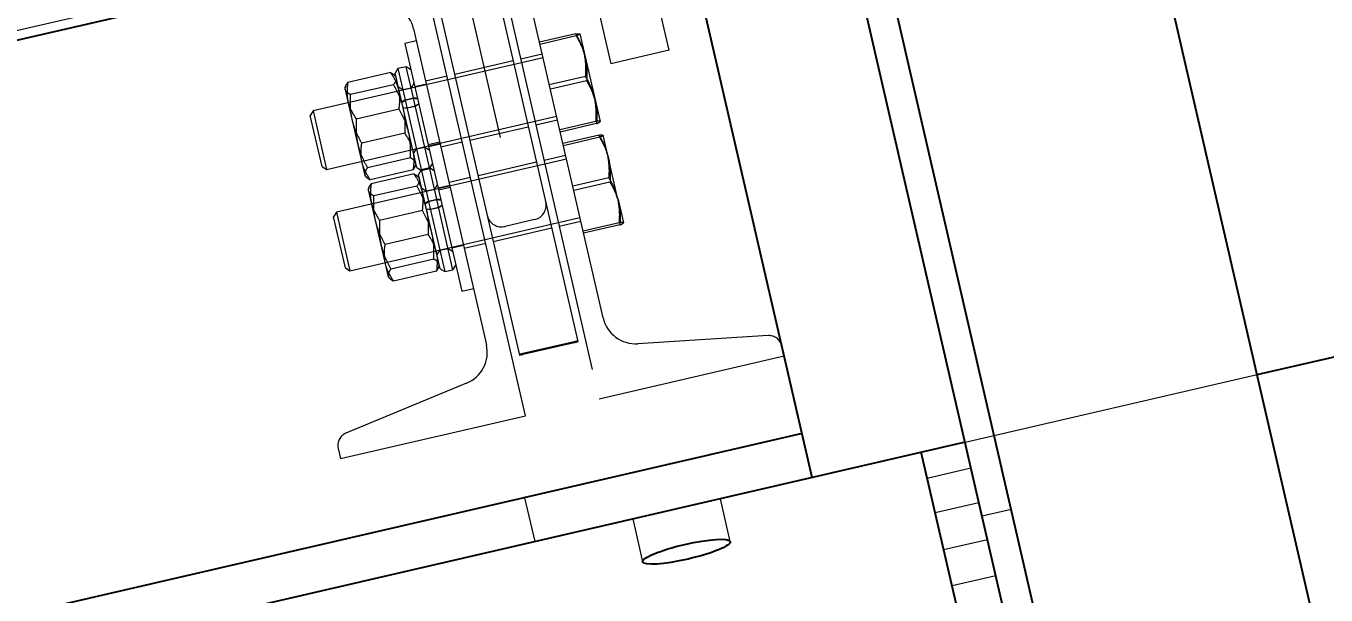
# Model space of a CAD drawing. Header units: millimetres. Extents: x 1293 to 41893, y 1011 to 26911.
# Drawn here: x 11891.5 to 12075.1, y 5316.5 to 5396.8 of the extents above; entities that cross this region are included whole.
import ezdxf

# ---------------------------------------------------------------- set-up
doc = ezdxf.new("R2010")
doc.units = ezdxf.units.MM
doc.header["$LTSCALE"] = 50
doc.linetypes.add('HIDDEN', pattern=[1.905, 1.27, -0.635])
doc.layers.add('CAPA_1', color=7, linetype='Continuous')
doc.styles.add('SLDTEXTSTYLE0', font='TXT', dxfattribs={"width": 0.75})
doc.dimstyles.new('SLDDIMSTYLE0', dxfattribs={"dimtxt": 100, "dimasz": 100, "dimexe": 0, "dimexo": 0.0625, "dimgap": 25, "dimtad": 2, "dimdec": 0, "dimlfac": 1.5, "dimrnd": 1e-09, "dimzin": 12, "dimdsep": 46, "dimtxsty": 'SLDTEXTSTYLE0', "dimsah": 1, "dimcen": 0.09, "dimadec": 0, "dimazin": 3, "dimtfac": 1, "dimtdec": 0, "dimtofl": 0, "dimtmove": 0, "dimatfit": 3, "dimfxl": 1, "dimfrac": 2, "dimtolj": 1, "dimtzin": 12, "dimarcsym": 0})
doc.dimstyles.new('SLDDIMSTYLE1', dxfattribs={"dimtxt": 100, "dimasz": 100, "dimexe": 0, "dimexo": 0.0625, "dimgap": 25, "dimtad": 2, "dimdec": 4, "dimlfac": 75, "dimzin": 12, "dimdsep": 46, "dimtxsty": 'SLDTEXTSTYLE0', "dimsah": 1, "dimcen": 0.09, "dimadec": 0, "dimazin": 3, "dimtfac": 1, "dimtdec": 0, "dimtofl": 0, "dimtmove": 0, "dimatfit": 3, "dimfxl": 1, "dimfrac": 2, "dimtolj": 1, "dimtzin": 12, "dimarcsym": 0})

# ---------------------------------------------------------------- blocks, each defined once
blk = doc.blocks.new('_D_3')
at = {"layer": 'CAPA_1', "transparency": 16777216}
blk.add_arc((9899.27, 4708.49), 5214.32, 0, 13, dxfattribs=at)
for points in [[(14979.94, 5881.46), (14986.48, 5780.49), (15016.52, 5787.13)], [(15113.58, 4708.49), (15128.01, 4808.64), (15097.24, 4808.34)]]:
    blk.add_solid(points, dxfattribs=at)
at = {"layer": 'CAPA_1', "transparency": 16777216, "insert": (15196.76, 5413.27), "char_height": 100, "attachment_point": 1, "rotation": 276.5, "style": 'SLDTEXTSTYLE0'}
blk.add_mtext('13°', dxfattribs=at)
blk = doc.blocks.new('_D_5')
at = {"layer": 'CAPA_1', "transparency": 16777216}
for p, q in [((11574.4, 7831.18), (17588.06, 7831.18)), ((17538.06, 7831.18), (17538.06, 4708.49)), ((16485.16, 4708.49), (17588.06, 4708.49))]:
    blk.add_line(p, q, dxfattribs=at)
for points in [[(17538.06, 7831.18), (17522.68, 7731.18), (17553.45, 7731.18)], [(17538.06, 4708.49), (17553.45, 4808.49), (17522.68, 4808.49)]]:
    blk.add_solid(points, dxfattribs=at)
at = {"layer": 'CAPA_1', "transparency": 16777216, "insert": (17409.15, 6122.06), "char_height": 100, "attachment_point": 1, "rotation": 90, "style": 'SLDTEXTSTYLE0'}
blk.add_mtext('4684', dxfattribs=at)

msp = doc.modelspace()

# ---------------------------------------------------------------- linework, layer by layer
at = {"color": 7, "linetype": 'Continuous', "lineweight": 25}
for p, q in [((12096.5538986, 5212.4345536), (11982.5786977, 5706.1153864)), ((12059.4303991, 5203.8639184), (11945.4551982, 5697.5447513)), ((12055.3055658, 5202.9116256), (11941.330365, 5696.5924585)), ((12004.9038016, 5421.2256513), (11788.5467811, 5371.2756974)), ((12002.5115467, 5333.0954052), (11983.3157234, 5416.2416507)), ((12065.3479577, 5347.6023338), (12208.769483, 5380.7138019)), ((12001.0831075, 5339.2826551), (11857.9322613, 5306.2336782)), ((12024.0996249, 5338.0794058), (11863.5106255, 5301.004514)), ((12048.3857445, 5204.6563018), (12017.912375, 5336.6509666))]:
    msp.add_line(p, q, dxfattribs=at)
at = {"color": 1, "linetype": 'HIDDEN', "lineweight": 18}
for p, q in [((11944.1483444, 5442.9487419), (11961.2203982, 5369.0015527)), ((12038.3105753, 5430.3066182), (11246.3425867, 5247.4664012)), ((11982.3085737, 5393.3620213), (11976.5948169, 5418.1110209)), ((11968.3451504, 5416.2064353), (11974.0589071, 5391.4574357)), ((11956.1089727, 5409.9604774), (11969.4283716, 5352.2678225)), ((11957.1807798, 5410.2079236), (11972.4174645, 5344.2105912)), ((11962.0241839, 5341.8111133), (11946.7874991, 5407.8084457)), ((11947.8593062, 5408.0558918), (11961.1787051, 5350.3632369)), ((11972.9778837, 5355.6338659), (11962.6921152, 5400.1864238)), ((11946.22708, 5396.3851709), (11956.5128484, 5351.832613)), ((11969.1221878, 5395.6937791), (11964.002219, 5394.5117412)), ((11969.7094982, 5395.6705621), (11972.5645288, 5383.3040657)), ((11946.6197478, 5394.6843399), (11944.9698144, 5394.3034227)), ((11944.9698144, 5394.3034227), (11953.0305606, 5359.3884954)), ((11969.1946606, 5395.379865), (11964.0746917, 5394.1978271)), ((11964.5132222, 5392.2983428), (11932.0309852, 5384.7992275)), ((11964.3941856, 5392.813947), (11961.3583083, 5392.1130595)), ((11982.3085737, 5393.3620213), (11974.0589071, 5391.4574357)), ((11942.992965, 5390.2114544), (11936.933115, 5388.8124278)), ((11944.0147498, 5390.7809663), (11943.6181823, 5390.1463255)), ((11945.1779528, 5391.0495128), (11944.0147498, 5390.7809663)), ((11944.0147498, 5390.7809663), (11945.0316454, 5386.3763076)), ((11946.1948484, 5386.6448541), (11945.1779528, 5391.0495128)), ((11945.8125936, 5390.6529453), (11945.1779528, 5391.0495128)), ((11960.2865013, 5391.8656134), (11952.0368347, 5389.9610278)), ((11943.3863239, 5388.5084577), (11937.326111, 5387.1093473)), ((11943.7383409, 5389.6258612), (11943.5474472, 5389.8305696)), ((11946.694088, 5376.823114), (11943.6181823, 5390.1463255)), ((11946.2715987, 5388.6647756), (11945.8750311, 5388.0301349)), ((11948.0291411, 5388.5795866), (11946.3792078, 5388.1986695)), ((11950.9650276, 5389.7135816), (11947.9291504, 5389.0126941)), ((11970.5130111, 5389.6694616), (11965.3930422, 5388.4874237)), ((11970.6579566, 5389.0416334), (11965.5379878, 5387.8595955)), ((11936.6028506, 5388.2307247), (11936.5198827, 5387.9593488)), ((11936.5198827, 5387.9593488), (11939.3554711, 5375.677066)), ((11944.7118282, 5387.7615883), (11944.0771874, 5388.1581559)), ((11945.8750311, 5388.0301349), (11944.7118282, 5387.7615883)), ((11945.0316454, 5386.3763076), (11946.1948484, 5386.6448541)), ((11945.0436996, 5386.3240951), (11946.2069026, 5386.5926417)), ((11946.7564363, 5386.5647132), (11946.1948484, 5386.6448541)), ((11949.4941305, 5372.3540932), (11946.2069026, 5386.5926417)), ((11946.2069026, 5386.5926417), (11946.7676246, 5386.5162516)), ((11932.0309852, 5384.7992275), (11931.6344176, 5384.1645868)), ((11932.0309852, 5384.7992275), (11933.9355707, 5376.549561)), ((11944.1837583, 5385.0535617), (11938.1239084, 5383.6545351)), ((11945.0316454, 5386.3763076), (11944.562025, 5386.0580934)), ((11944.5732133, 5386.0096319), (11945.0436996, 5386.3240951)), ((11944.7393384, 5385.2900649), (11945.3009263, 5385.209924)), ((11945.3079094, 5385.1796767), (11944.7471875, 5385.2560668)), ((11945.0436996, 5386.3240951), (11948.3309276, 5372.0855466)), ((11946.4641293, 5385.4784705), (11945.3009263, 5385.209924)), ((11946.4711124, 5385.4482233), (11945.3079094, 5385.1796767)), ((11946.4641293, 5385.4784705), (11946.9337497, 5385.7966847)), ((11946.9415988, 5385.7626865), (11946.4711124, 5385.4482233)), ((11933.30093, 5376.9461285), (11931.6344176, 5384.1645868)), ((11933.9355707, 5376.549561), (11966.4178078, 5384.0486763)), ((11963.5009671, 5382.8321846), (11966.5368444, 5383.5330721)), ((11971.9763071, 5383.33123), (11966.8563383, 5382.1491921)), ((11972.0487799, 5383.0173159), (11966.9288111, 5381.835278)), ((11972.5645288, 5383.3040657), (11972.565562, 5383.2995905)), ((11972.565562, 5383.2995905), (11972.5664733, 5383.2956431)), ((11944.9699037, 5381.6483921), (11938.9100537, 5380.2493655)), ((11954.1794935, 5380.6801529), (11962.4291601, 5382.5847385)), ((11972.4214699, 5381.4030182), (11967.3015011, 5380.2209802)), ((11972.4939427, 5381.0891041), (11967.3739739, 5379.9070661)), ((11975.0860127, 5372.3823189), (11973.0087803, 5381.3798012)), ((11946.2350829, 5378.8112837), (11946.6316504, 5379.4459244)), ((11946.6316504, 5379.4459244), (11947.7948534, 5379.714471)), ((11947.7948534, 5379.714471), (11948.4294942, 5379.3179034)), ((11949.9190299, 5380.3935789), (11948.2690966, 5380.0126618)), ((11948.3218851, 5379.7840096), (11949.9718184, 5380.1649267)), ((11950.0718091, 5379.7318192), (11953.1076864, 5380.4327067)), ((11967.8125044, 5378.0075819), (11935.3302673, 5370.5084666)), ((11945.7677011, 5378.1935799), (11939.7074881, 5376.7944695)), ((11946.4920935, 5377.0759054), (11946.5739293, 5377.3435784)), ((11948.4919317, 5376.6950931), (11948.8884993, 5377.3297338)), ((11963.5857834, 5377.5748524), (11955.3361168, 5375.6702668)), ((11967.6934678, 5378.5231861), (11964.6575905, 5377.8222986)), ((11933.30093, 5376.9461285), (11933.9355707, 5376.549561)), ((11939.3554711, 5375.677066), (11939.5490056, 5375.4695256)), ((11946.1606971, 5376.4904993), (11940.1008471, 5375.0914727)), ((11946.2922471, 5375.9206935), (11940.2323971, 5374.5216669)), ((11946.694088, 5376.823114), (11947.3287288, 5376.4265465)), ((11947.0376231, 5375.3351002), (11946.8467294, 5375.5398087)), ((11947.314032, 5376.4902053), (11946.9174644, 5375.8555646)), ((11947.8613071, 5371.7673325), (11946.9174644, 5375.8555646)), ((11948.4772349, 5376.7587519), (11947.314032, 5376.4902053)), ((11947.3287288, 5376.4265465), (11948.4919317, 5376.6950931)), ((11949.1118757, 5376.3621843), (11948.4772349, 5376.7587519)), ((11939.9021328, 5373.9399638), (11939.8191648, 5373.6685878)), ((11939.8191648, 5373.6685878), (11942.6547532, 5361.386305)), ((11946.6856061, 5374.2176967), (11940.6253931, 5372.8185863)), ((11948.0111103, 5373.4708274), (11947.3764695, 5373.8673949)), ((11949.1743133, 5373.7393739), (11948.0111103, 5373.4708274)), ((11949.5708808, 5374.3740147), (11949.1743133, 5373.7393739)), ((11951.3284232, 5374.2888257), (11949.6784899, 5373.9079085)), ((11949.7312784, 5373.6792564), (11951.3812117, 5374.0601735)), ((11954.2643098, 5375.4228206), (11951.2284325, 5374.7219331)), ((11973.8122932, 5375.3787007), (11968.6923244, 5374.1966627)), ((11973.9572388, 5374.7508725), (11968.8372699, 5373.5688345)), ((11948.3309276, 5372.0855466), (11947.8613071, 5371.7673325)), ((11947.8724954, 5371.7188709), (11948.3429817, 5372.0333341)), ((11948.3309276, 5372.0855466), (11949.4941305, 5372.3540932)), ((11948.3429817, 5372.0333341), (11949.5061847, 5372.3018807)), ((11948.3429817, 5372.0333341), (11950.6280109, 5362.1357855)), ((11950.0557184, 5372.2739523), (11949.4941305, 5372.3540932)), ((11951.7912139, 5362.4043321), (11949.5061847, 5372.3018807)), ((11949.5061847, 5372.3018807), (11950.0669067, 5372.2254907)), ((11975.0860127, 5372.3823189), (11975.1068735, 5372.291961)), ((11975.1068735, 5372.291961), (11975.863811, 5369.0133047)), ((11935.3302673, 5370.5084666), (11934.9336997, 5369.8738258)), ((11935.3302673, 5370.5084666), (11937.2348529, 5362.2588)), ((11947.4830405, 5370.7628007), (11941.4231905, 5369.3637741)), ((11947.8724954, 5371.7188709), (11947.8613071, 5371.7673325)), ((11949.9933701, 5362.5323531), (11947.8724954, 5371.7188709)), ((11948.0386205, 5370.9993039), (11948.6002084, 5370.919163)), ((11948.6071915, 5370.8889158), (11948.0464696, 5370.9653058)), ((11949.7634114, 5371.1877096), (11948.6002084, 5370.919163)), ((11949.7703945, 5371.1574624), (11948.6071915, 5370.8889158)), ((11949.7634114, 5371.1877096), (11950.2330318, 5371.5059237)), ((11950.2408809, 5371.4719256), (11949.7703945, 5371.1574624)), ((11936.6002121, 5362.6553676), (11934.9336997, 5369.8738258)), ((11937.2348529, 5362.2588), (11969.7170899, 5369.7579154)), ((11957.4787756, 5366.3893919), (11965.7284422, 5368.2939775)), ((11963.2855501, 5369.4809066), (11959.1541171, 5368.5270902)), ((11963.2861147, 5369.4784609), (11959.1546817, 5368.5246444)), ((11966.8002493, 5368.5414237), (11969.8361265, 5369.2423112)), ((11975.2755893, 5369.0404691), (11970.1556204, 5367.8584311)), ((11975.3480621, 5368.726555), (11970.2280932, 5367.544517)), ((11975.863811, 5369.0133047), (11975.8657554, 5369.0048822)), ((11948.2691858, 5367.3576312), (11942.2093358, 5365.9586046)), ((11949.534365, 5364.5205227), (11949.9309326, 5365.1551635)), ((11949.9309326, 5365.1551635), (11951.0941356, 5365.4237101)), ((11951.0941356, 5365.4237101), (11951.7287763, 5365.0271425)), ((11951.6211672, 5365.4932487), (11953.2711005, 5365.8741658)), ((11953.3710913, 5365.4410583), (11956.4069686, 5366.1419458)), ((11936.6002121, 5362.6553676), (11937.2348529, 5362.2588)), ((11949.0669832, 5363.9028189), (11943.0067703, 5362.5037085)), ((11949.7913756, 5362.7851444), (11949.8732115, 5363.0528174)), ((11951.7912139, 5362.4043321), (11952.1877814, 5363.0389729)), ((11942.6547532, 5361.386305), (11942.8482877, 5361.1787647)), ((11949.4599792, 5362.1997384), (11943.4001292, 5360.8007118)), ((11949.9933701, 5362.5323531), (11950.6280109, 5362.1357855)), ((11950.6280109, 5362.1357855), (11951.7912139, 5362.4043321)), ((11953.0305606, 5359.3884954), (11954.6804939, 5359.7694125)), ((11961.1689102, 5350.405663), (11969.4185768, 5352.3102486)), ((11968.8928276, 5352.2351548), (11961.6743694, 5350.5686424)), ((11961.6946257, 5350.4809026), (11968.913084, 5352.147415)), ((11996.2944384, 5353.105713), (11977.8902045, 5351.968132)), ((11972.4174645, 5344.2105912), (11998.5524082, 5350.2443184)), ((11953.7046357, 5346.3844535), (11936.6643372, 5339.3390194)), ((12024.0996249, 5338.0794058), (12065.3479577, 5347.6023338)), ((11935.8892402, 5335.7773861), (11962.0241839, 5341.8111133)), ((11935.5611108, 5337.198671), (11935.8892402, 5335.7773861)), ((12018.7503454, 5333.0213179), (12024.9375953, 5334.4497571)), ((11961.8971914, 5330.2358736), (11963.3256306, 5324.0486237)), ((11990.9496998, 5324.0480337), (11989.5517103, 5330.1033912)), ((12019.8757909, 5328.146478), (12026.0630408, 5329.5749172)), ((12030.632915, 5328.5995262), (12026.5080817, 5327.6472334)), ((11977.1772105, 5327.2465128), (11978.5751999, 5321.1911554)), ((12021.0781384, 5322.9385388), (12027.2653883, 5324.366978)), ((12028.4506992, 5319.2328323), (12022.2634493, 5317.8043931))]:
    msp.add_line(p, q, dxfattribs=at)
for centre, radius, start, end in [((11941.6072667, 5395.318603), 4.7413333, 13, 93.537), ((11962.8841696, 5371.4938829), 2.0526032, 281.276681068, 11.166190453), ((11962.8848225, 5371.4913825), 2.0525323, 281.274564585, 11.163793202), ((11958.6324447, 5370.5122949), 2.0526032, 194.833809547, 284.723318932), ((11958.632954, 5370.5097613), 2.0525323, 194.836206798, 284.725435415), ((11977.597697, 5356.7004339), 4.7413333, 193, 273.537), ((11951.8930351, 5350.7660451), 4.7413333, 292.463, 13), ((11980.214281, 5303.7846394), 49.7556806, 102.542975658, 103.152338576), ((11957.8494308, 5400.6574484), 49.7556807, 282.847661425, 283.457024341), ((11996.4093521, 5351.2465944), 1.8626667, 13, 93.537), ((11972.7380225, 5302.058609), 49.7556807, 102.847661425, 103.457024341), ((11950.3731723, 5398.9314183), 49.7556809, 282.542975659, 283.152338574), ((11937.3760374, 5337.6176799), 1.8626667, 112.463, 193)]:
    msp.add_arc(centre, radius, start, end, dxfattribs=at)
at = {"color": 7, "linetype": 'Continuous', "lineweight": 25}
msp.add_ellipse((11984.7624498, 5322.6195946), major_axis=(6.1872499, 1.4284392), ratio=0.166678825, dxfattribs=at)
at = {"color": 1, "linetype": 'HIDDEN', "lineweight": 18}
for points, knots in [([(11969.1221878, 5395.6937791), (11969.1870221, 5395.6984433), (11969.5208547, 5395.7224594), (11969.6258254, 5395.6915341), (11969.7104095, 5395.6666147)], [0, 0, 0, 0, 0.1942119601, 1, 1, 1, 1]), ([(11970.3601875, 5392.8521168), (11970.2680399, 5393.1858617), (11969.9931301, 5394.1815437), (11969.4699813, 5395.089898), (11969.1221878, 5395.6937791)], [0, 0, 0, 0, 0.3351922062, 1, 1, 1, 1]), ([(11969.7114427, 5395.6621396), (11969.7011648, 5395.6412675), (11969.6705023, 5395.5789985), (11969.3846785, 5395.459385), (11969.1946606, 5395.379865)], [0, 0, 0, 0, 0.3351922062, 1, 1, 1, 1]), ([(11969.1946606, 5395.379865), (11969.3925916, 5395.0388979), (11969.9430193, 5394.0907005), (11970.2632822, 5393.0499714), (11970.4683801, 5392.3834833)], [0, 0, 0, 0, 0.3595950484, 1, 1, 1, 1]), ([(11970.5130111, 5389.6694616), (11970.5322445, 5389.8716449), (11970.6312775, 5390.9126897), (11970.4921347, 5391.939136), (11970.3800151, 5392.7662341)], [0, 0, 0, 0, 0.1942119601, 1, 1, 1, 1]), ([(11970.4892409, 5392.2931254), (11970.5821859, 5391.7465256), (11970.764603, 5390.6737508), (11970.6930513, 5389.5787231), (11970.6579566, 5389.0416334)], [0, 0, 0, 0, 0.5095195514, 1, 1, 1, 1]), ([(11942.992965, 5390.2114544), (11943.1867172, 5390.1004887), (11943.5784231, 5389.8761509), (11943.7987192, 5389.4606499), (11943.7232025, 5388.9974202), (11943.4993006, 5388.6724378), (11943.3863239, 5388.5084577)], [0, 0, 0, 0, 0.2646176718, 0.5349733347, 0.7653562273, 1, 1, 1, 1]), ([(11944.1837583, 5385.0535617), (11944.251893, 5385.7251039), (11944.3664544, 5386.8542315), (11944.0113546, 5388.3846312), (11943.5176917, 5389.4245195), (11943.1241172, 5390.0147649), (11942.992965, 5390.2114544)], [0, 0, 0, 0, 0.3661794341, 0.6156922034, 0.8719357593, 1, 1, 1, 1]), ([(11937.326111, 5387.1093473), (11937.132391, 5387.2203153), (11936.74075, 5387.444658), (11936.5205516, 5387.8601763), (11936.5961562, 5388.3234309), (11936.8201114, 5388.6484363), (11936.933115, 5388.8124278)], [0, 0, 0, 0, 0.2646061211, 0.5349506065, 0.7653448938, 1, 1, 1, 1]), ([(11936.933115, 5388.8124278), (11936.9014578, 5388.5781471), (11936.808044, 5387.8868325), (11936.817433, 5386.7358), (11937.1641577, 5385.2029299), (11937.7683011, 5384.2282471), (11938.1239084, 5383.6545351)], [0, 0, 0, 0, 0.12806477444, 0.37789303104, 0.63381903979, 1, 1, 1, 1]), ([(11943.3863239, 5388.5084577), (11943.6833793, 5387.9498947), (11944.2839321, 5386.8206557), (11944.8136585, 5385.064424), (11945.0339392, 5383.3195494), (11944.9913788, 5382.2088367), (11944.9699037, 5381.6483921)], [0, 0, 0, 0, 0.2646061211, 0.5349506065, 0.7653448938, 1, 1, 1, 1]), ([(11971.7867306, 5386.6730799), (11971.6306555, 5387.2051049), (11971.3243373, 5388.249275), (11970.7799986, 5389.2021131), (11970.5130111, 5389.6694616)], [0, 0, 0, 0, 0.5095195514, 1, 1, 1, 1]), ([(11970.6579566, 5389.0416334), (11970.7638748, 5388.8683436), (11971.3092491, 5387.976072), (11971.6341528, 5386.992512), (11971.8959564, 5386.1999712)], [0, 0, 0, 0, 0.1942119601, 1, 1, 1, 1]), ([(11938.9100537, 5380.2493655), (11938.6129626, 5380.807941), (11938.0123382, 5381.9372043), (11937.4825106, 5383.6934338), (11937.2621451, 5385.4382698), (11937.3046592, 5386.5489293), (11937.326111, 5387.1093473)], [0, 0, 0, 0, 0.2646176718, 0.5349733347, 0.7653562273, 1, 1, 1, 1]), ([(11971.9763071, 5383.33123), (11972.0047363, 5383.7244565), (11972.083795, 5384.8179822), (11971.9154197, 5385.8937774), (11971.8075914, 5386.582722)], [0, 0, 0, 0, 0.3595950484, 1, 1, 1, 1]), ([(11945.7677011, 5378.1935799), (11945.7898348, 5378.8258334), (11945.8345822, 5380.1040518), (11945.540816, 5381.9147592), (11944.9739002, 5383.5796068), (11944.4487428, 5384.5592515), (11944.1837583, 5385.0535617)], [0, 0, 0, 0, 0.2646061211, 0.5349506065, 0.7653448938, 1, 1, 1, 1]), ([(11971.915784, 5386.1140884), (11971.9792663, 5385.7737257), (11972.1686573, 5384.7583001), (11972.0966506, 5383.7125433), (11972.0487799, 5383.0173159)], [0, 0, 0, 0, 0.3351922062, 1, 1, 1, 1]), ([(11938.1239084, 5383.6545351), (11938.1017481, 5383.0222545), (11938.0569469, 5381.743983), (11938.3506213, 5379.9332333), (11938.9174439, 5378.2683832), (11939.4425363, 5377.288766), (11939.7074881, 5376.7944695)], [0, 0, 0, 0, 0.2646176718, 0.5349733347, 0.7653562273, 1, 1, 1, 1]), ([(11972.5645288, 5383.3040657), (11972.5461414, 5383.3183199), (11972.4912852, 5383.3608453), (11972.1819534, 5383.3430563), (11971.9763071, 5383.33123)], [0, 0, 0, 0, 0.3351922062, 1, 1, 1, 1]), ([(11972.0487799, 5383.0173159), (11972.1090972, 5383.0415452), (11972.419672, 5383.1663023), (11972.5004622, 5383.2401139), (11972.565562, 5383.2995905)], [0, 0, 0, 0, 0.19421196006, 1, 1, 1, 1]), ([(11944.9699037, 5381.6483921), (11945.1010588, 5381.4516996), (11945.488071, 5380.8713), (11945.9842117, 5379.832643), (11946.3445436, 5378.3029143), (11946.228816, 5377.1620363), (11946.1606971, 5376.4904993)], [0, 0, 0, 0, 0.1280647744, 0.377893031, 0.6338190398, 1, 1, 1, 1]), ([(11972.4214699, 5381.4030182), (11972.4863042, 5381.4076824), (11972.8201368, 5381.4316985), (11972.9251075, 5381.4007731), (11973.0096916, 5381.3758538)], [0, 0, 0, 0, 0.1942119601, 1, 1, 1, 1]), ([(11973.6594697, 5378.5613559), (11973.567322, 5378.8951007), (11973.2924123, 5379.8907827), (11972.7692634, 5380.7991371), (11972.4214699, 5381.4030182)], [0, 0, 0, 0, 0.3351922062, 1, 1, 1, 1]), ([(11973.0107248, 5381.3713786), (11973.0004469, 5381.3505066), (11972.9697844, 5381.2882375), (11972.6839606, 5381.1686241), (11972.4939427, 5381.0891041)], [0, 0, 0, 0, 0.3351922062, 1, 1, 1, 1]), ([(11972.4939427, 5381.0891041), (11972.6918738, 5380.748137), (11973.2423014, 5379.7999396), (11973.5625643, 5378.7592104), (11973.7676622, 5378.0927223)], [0, 0, 0, 0, 0.3595950484, 1, 1, 1, 1]), ([(11940.1008471, 5375.0914727), (11939.7452233, 5375.6651826), (11939.1472793, 5376.6298154), (11938.7955578, 5378.160995), (11938.783402, 5379.312048), (11938.8783979, 5380.0150888), (11938.9100537, 5380.2493655)], [0, 0, 0, 0, 0.3661794341, 0.6156922034, 0.8719357593, 1, 1, 1, 1]), ([(11946.1606971, 5376.4904993), (11946.2861962, 5376.6751701), (11946.5399159, 5377.0485161), (11946.5557731, 5377.5185374), (11946.2848326, 5377.9017811), (11945.941128, 5378.0957213), (11945.7677011, 5378.1935799)], [0, 0, 0, 0, 0.2646176718, 0.5349733347, 0.7653562273, 1, 1, 1, 1]), ([(11973.8122932, 5375.3787007), (11973.8315266, 5375.580884), (11973.9305596, 5376.6219288), (11973.7914168, 5377.648375), (11973.6792972, 5378.4754732)], [0, 0, 0, 0, 0.1942119601, 1, 1, 1, 1]), ([(11973.788523, 5378.0023645), (11973.8814681, 5377.4557647), (11974.0638851, 5376.3829898), (11973.9923335, 5375.2879621), (11973.9572388, 5374.7508725)], [0, 0, 0, 0, 0.5095195514, 1, 1, 1, 1]), ([(11939.7074881, 5376.7944695), (11939.582019, 5376.6098108), (11939.3283598, 5376.2364889), (11939.312598, 5375.7664949), (11939.5836284, 5375.3832672), (11939.927391, 5375.1893298), (11940.1008471, 5375.0914727)], [0, 0, 0, 0, 0.2646061211, 0.5349506065, 0.7653448938, 1, 1, 1, 1]), ([(11946.2922471, 5375.9206935), (11946.4859993, 5375.8097277), (11946.8777052, 5375.5853899), (11947.0980013, 5375.1698889), (11947.0224846, 5374.7066593), (11946.7985827, 5374.3816768), (11946.6856061, 5374.2176967)], [0, 0, 0, 0, 0.2646176718, 0.5349733347, 0.7653562273, 1, 1, 1, 1]), ([(11947.4830405, 5370.7628007), (11947.5511752, 5371.4343429), (11947.6657365, 5372.5634705), (11947.3106367, 5374.0938702), (11946.8169738, 5375.1337585), (11946.4233993, 5375.7240039), (11946.2922471, 5375.9206935)], [0, 0, 0, 0, 0.3661794341, 0.6156922034, 0.8719357593, 1, 1, 1, 1]), ([(11940.6253931, 5372.8185863), (11940.4316731, 5372.9295544), (11940.0400322, 5373.153897), (11939.8198338, 5373.5694153), (11939.8954384, 5374.03267), (11940.1193936, 5374.3576754), (11940.2323971, 5374.5216669)], [0, 0, 0, 0, 0.2646061211, 0.5349506065, 0.7653448938, 1, 1, 1, 1]), ([(11940.2323971, 5374.5216669), (11940.20074, 5374.2873862), (11940.1073262, 5373.5960716), (11940.1167152, 5372.4450391), (11940.4634399, 5370.9121689), (11941.0675832, 5369.9374862), (11941.4231905, 5369.3637741)], [0, 0, 0, 0, 0.12806477444, 0.37789303104, 0.63381903979, 1, 1, 1, 1]), ([(11946.6856061, 5374.2176967), (11946.9826614, 5373.6591338), (11947.5832142, 5372.5298947), (11948.1129407, 5370.773663), (11948.3332213, 5369.0287884), (11948.290661, 5367.9180757), (11948.2691858, 5367.3576312)], [0, 0, 0, 0, 0.2646061211, 0.5349506065, 0.7653448938, 1, 1, 1, 1]), ([(11975.0860127, 5372.3823189), (11974.9299376, 5372.914344), (11974.6236195, 5373.958514), (11974.0792807, 5374.9113522), (11973.8122932, 5375.3787007)], [0, 0, 0, 0, 0.5095195514, 1, 1, 1, 1]), ([(11973.9572388, 5374.7508725), (11974.063157, 5374.5775827), (11974.6085312, 5373.6853111), (11974.933435, 5372.7017511), (11975.1952385, 5371.9092102)], [0, 0, 0, 0, 0.1942119601, 1, 1, 1, 1]), ([(11942.2093358, 5365.9586046), (11941.9122447, 5366.5171801), (11941.3116204, 5367.6464434), (11940.7817927, 5369.4026728), (11940.5614273, 5371.1475089), (11940.6039413, 5372.2581683), (11940.6253931, 5372.8185863)], [0, 0, 0, 0, 0.2646176718, 0.5349733347, 0.7653562273, 1, 1, 1, 1]), ([(11975.2755893, 5369.0404691), (11975.3040184, 5369.4336955), (11975.3830771, 5370.5272213), (11975.2147018, 5371.6030165), (11975.1068735, 5372.291961)], [0, 0, 0, 0, 0.3595950484, 1, 1, 1, 1]), ([(11975.2150661, 5371.8233275), (11975.2785485, 5371.4829648), (11975.4679394, 5370.4675392), (11975.3959327, 5369.4217823), (11975.3480621, 5368.726555)], [0, 0, 0, 0, 0.3351922062, 1, 1, 1, 1]), ([(11949.0669832, 5363.9028189), (11949.0891169, 5364.5350725), (11949.1338644, 5365.8132909), (11948.8400981, 5367.6239982), (11948.2731824, 5369.2888459), (11947.7480249, 5370.2684906), (11947.4830405, 5370.7628007)], [0, 0, 0, 0, 0.2646061211, 0.5349506065, 0.7653448938, 1, 1, 1, 1]), ([(11941.4231905, 5369.3637741), (11941.4010302, 5368.7314936), (11941.356229, 5367.4532221), (11941.6499034, 5365.6424723), (11942.216726, 5363.9776222), (11942.7418184, 5362.9980051), (11943.0067703, 5362.5037085)], [0, 0, 0, 0, 0.2646176718, 0.5349733347, 0.7653562273, 1, 1, 1, 1]), ([(11975.863811, 5369.0133047), (11975.8454236, 5369.0275589), (11975.7905673, 5369.0700844), (11975.4812355, 5369.0522953), (11975.2755893, 5369.0404691)], [0, 0, 0, 0, 0.3351922062, 1, 1, 1, 1]), ([(11975.3480621, 5368.726555), (11975.4083794, 5368.7507843), (11975.7189541, 5368.8755413), (11975.7997443, 5368.949353), (11975.8648441, 5369.0088296)], [0, 0, 0, 0, 0.19421196006, 1, 1, 1, 1]), ([(11948.2691858, 5367.3576312), (11948.400341, 5367.1609386), (11948.7873531, 5366.5805391), (11949.2834938, 5365.5418821), (11949.6438257, 5364.0121534), (11949.5280981, 5362.8712753), (11949.4599792, 5362.1997384)], [0, 0, 0, 0, 0.1280647744, 0.377893031, 0.6338190398, 1, 1, 1, 1]), ([(11943.4001292, 5360.8007118), (11943.0445054, 5361.3744216), (11942.4465614, 5362.3390544), (11942.0948399, 5363.8702341), (11942.0826841, 5365.021287), (11942.17768, 5365.7243278), (11942.2093358, 5365.9586046)], [0, 0, 0, 0, 0.3661794341, 0.6156922034, 0.8719357593, 1, 1, 1, 1]), ([(11949.4599792, 5362.1997384), (11949.5854784, 5362.3844092), (11949.839198, 5362.7577552), (11949.8550552, 5363.2277764), (11949.5841147, 5363.6110201), (11949.2404101, 5363.8049603), (11949.0669832, 5363.9028189)], [0, 0, 0, 0, 0.2646176718, 0.5349733347, 0.7653562273, 1, 1, 1, 1]), ([(11943.0067703, 5362.5037085), (11942.8813011, 5362.3190499), (11942.6276419, 5361.9457279), (11942.6118801, 5361.4757339), (11942.8829106, 5361.0925063), (11943.2266731, 5360.8985689), (11943.4001292, 5360.8007118)], [0, 0, 0, 0, 0.2646061211, 0.5349506065, 0.7653448938, 1, 1, 1, 1])]:
    msp.add_open_spline(points, degree=3, knots=knots, dxfattribs=at)

# ---------------------------------------------------------------- dimensions: what is measured, and where the dimension line sits
at = {"layer": 'CAPA_1'}
dim = msp.add_linear_dim(base=(17538.0605071, 4708.4929069), p1=(11510.8968592, 7831.1769069), p2=(16421.6646746, 4708.4929069), angle=90, dimstyle='SLDDIMSTYLE0', dxfattribs=at)
dim.commit()
dim.dimension.update_dxf_attribs({"geometry": '_D_5', "text_midpoint": (17538.0605071, 6269.8349069), "dimtype": 160})
dim = msp.add_angular_dim_2l(base=(15080.062669, 5298.7701303), line1=((16421.6646746, 4708.4929069), (6449.8953906, 4708.4929069)), line2=((16705.6180701, 6279.8631045), (11026.6060803, 4968.759879)), dimstyle='SLDDIMSTYLE1', dxfattribs=at)
dim.commit()
dim.dimension.update_dxf_attribs({"geometry": '_D_3', "text_midpoint": (15080.062669, 5298.7701303), "dimtype": 162})

doc.saveas('drawing.dxf')
